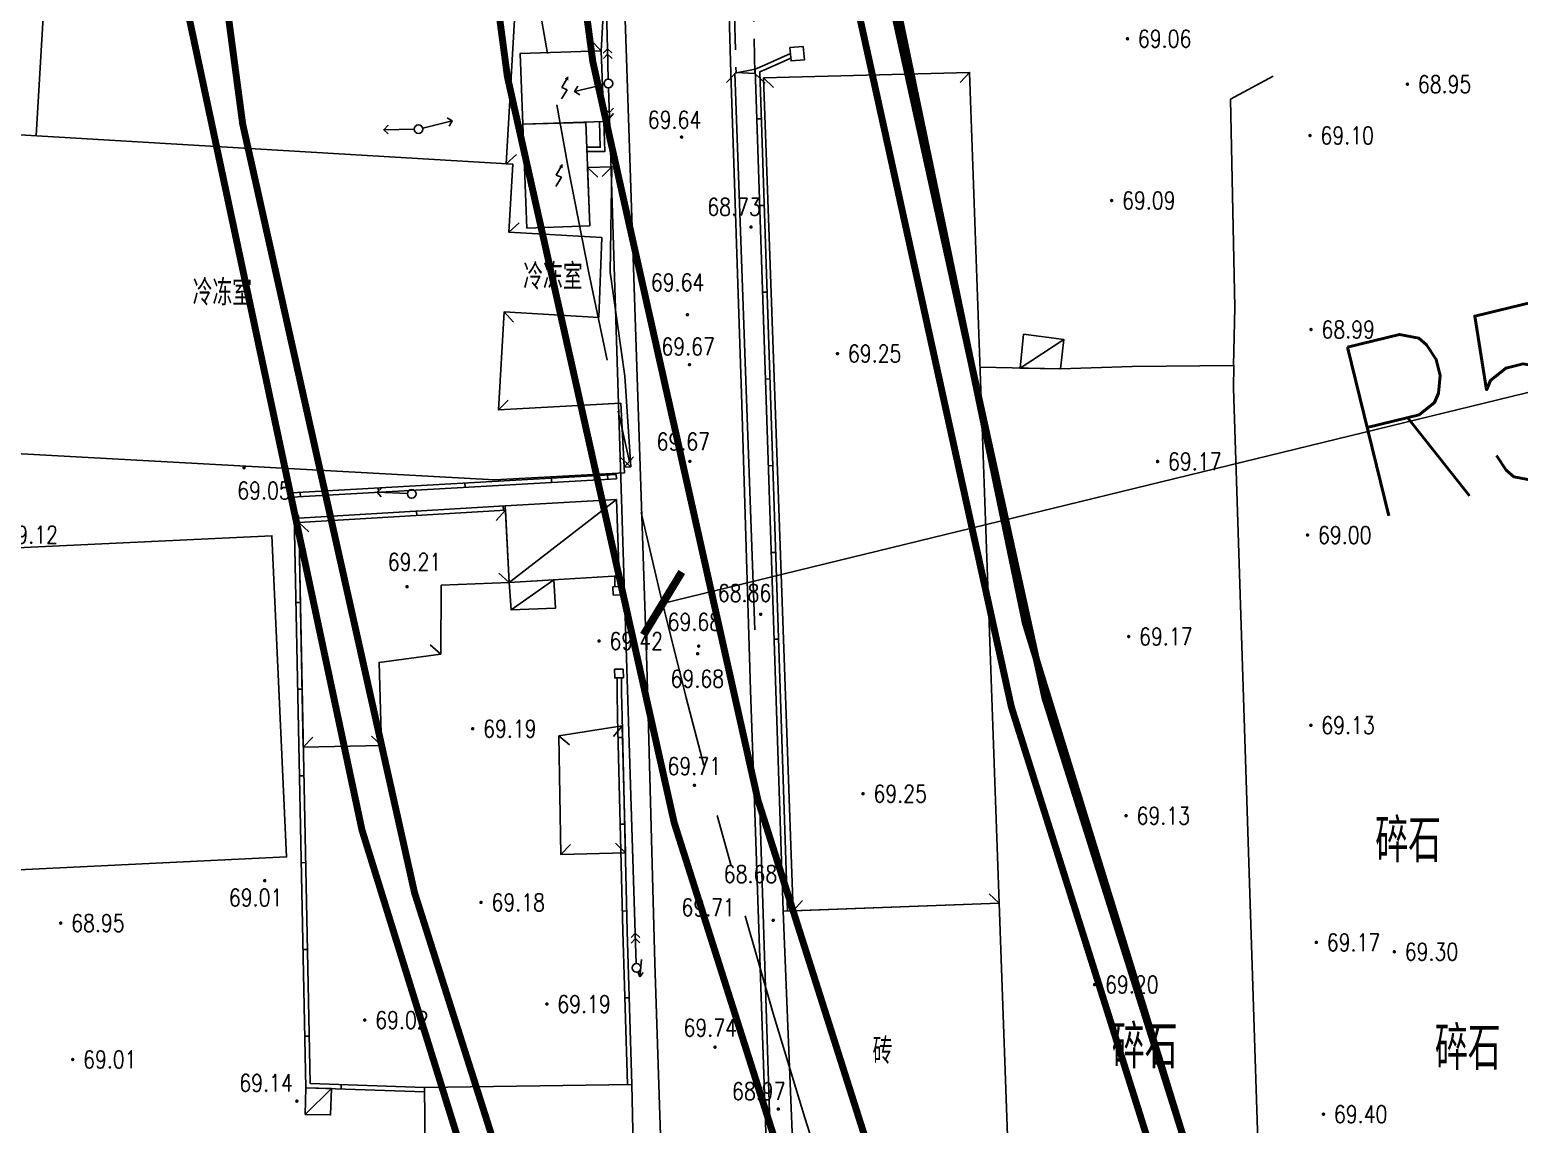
# Model space of a CAD drawing. Extents: x 10519 to 17598, y -625 to 2857.
# Drawn here: x 13089.9 to 13175.7, y 2227.4 to 2290.5 of the extents above; entities that cross this region are included whole.
import ezdxf
from ezdxf.enums import TextEntityAlignment as Align

# ---------------------------------------------------------------- set-up
doc = ezdxf.new("R2010")
doc.units = 0
doc.header["$MEASUREMENT"] = 0
for name, pattern in [('CENTER', [2, 1.25, -0.25, 0.25, -0.25]), ('CENTERX2', [4, 2.5, -0.5, 0.5, -0.5]), ('X5', [3, 2, -1])]:
    doc.linetypes.add(name, pattern=pattern)
doc.layers.get('0').update_dxf_attribs({"linetype": 'CONTINUOUS'})
doc.layers.get('DEFPOINTS').update_dxf_attribs({"linetype": 'CONTINUOUS'})
for name, color, linetype in [('00000衢化东路中线', 1, 'CENTER'), ('00000道路边线', 2, 'CONTINUOUS'), ('0000原地形', 252, 'CONTINUOUS'), ('0000道路坐标', 3, 'CENTER'), ('GCD', 224, 'CONTINUOUS')]:
    doc.layers.add(name, color=color, linetype=linetype)
doc.styles.add('HZ', font='txt8.shx', dxfattribs={"width": 0.8, "bigfont": 'hz.shx'})
doc.styles.get("Standard").update_dxf_attribs({"font": 'txt8.shx', "width": 0.8, "bigfont": 'hz.shx'})
doc.linetypes.add('10422', pattern='A,2,[150,AAA.SHX,S=1,R=0,X=0,Y=1],2,[177,AAA.SHX,S=1,R=0,X=0,Y=0.8],1e-09', length=4)
doc.linetypes.add('444', pattern='A,4.5,[145,AAA.SHX,S=1,R=0,X=0,Y=1],4.5,-0.5,[146,AAA.SHX,S=1,R=0,X=0,Y=0],-0.5', length=10)
doc.linetypes.add('447', pattern='A,8,-1,[148,AAA.SHX,S=1,R=0,X=0,Y=0],-1', length=10)
doc.dimstyles.get("Standard").update_dxf_attribs({"dimtxt": 10, "dimasz": 3, "dimexe": 0.18, "dimexo": 0.0625, "dimgap": 2, "dimtad": 0, "dimdec": 1, "dimzin": 0, "dimdsep": 46, "dimtxsty": 'Standard', "dimblk": 'ARCHTICK', "dimcen": 0.09, "dimadec": 0, "dimazin": 0, "dimtfac": 1, "dimtdec": 1, "dimtofl": 0, "dimtmove": 0, "dimatfit": 3, "dimldrblk": 'ARCHTICK', "dimfxl": 1, "dimtolj": 1, "dimtzin": 0, "dimarcsym": 0})

# ---------------------------------------------------------------- blocks, each defined once
blk = doc.blocks.new('GC013A')
at = {"linetype": 'Continuous'}
blk.add_line((0.5, 0), (4, 0), dxfattribs=at)
at = {"linetype": 'Continuous', "flags": 128}
for points in [[(2.88, 0.5), (3.38, 0), (2.88, -0.5)], [(3.5, 0.5), (4, 0), (3.5, -0.5)]]:
    blk.add_lwpolyline(points, dxfattribs=at)
blk = doc.blocks.new('gc170')
at = {"linetype": 'Continuous'}
blk.add_circle((0, 0), 0.5, dxfattribs=at)
blk = doc.blocks.new('gc232')
for p, q in [((0.5, 1), (0.5, -1)), ((0.5, -1), (0.19, -0.46)), ((0.5, -1), (0.81, -0.46))]:
    blk.add_line(p, q)
blk.add_circle((0, 0), 0.5)
blk = doc.blocks.new('GC200')
at = {"linetype": 'Continuous', "const_width": 0.2, "flags": 128}
blk.add_lwpolyline([(-0.1, 0, 1), (0.1, 0, 1)], format="xyb", close=True, dxfattribs=at)
blk = doc.blocks.new('gc129a')
for p, q in [((0, 0), (0.67, 1.18)), ((0, 0), (0.58, -0.25)), ((-0.05, -1.29), (0.58, -0.25))]:
    blk.add_line(p, q)
blk.add_lwpolyline([(0.75, 1.31, 0, 0.5, 0), (0.53, 0.9, 0.5, 0.5, 0)], format="xyseb")
blk = doc.blocks.new('gc013b')
at = {"linetype": 'Continuous'}
blk.add_line((0.5, 0), (4, 0), dxfattribs=at)
at = {"linetype": 'Continuous', "flags": 128}
blk.add_lwpolyline([(3.5, 0.5), (4, 0), (3.5, -0.5)], dxfattribs=at)
blk = doc.blocks.new('_ARCHTICK')
at = {"color": 0, "linetype": 'ByBlock', "const_width": 0.15}
blk.add_lwpolyline([(-0.5, -0.5), (0.5, 0.5)], dxfattribs=at)
blk = doc.blocks.new('*D40')
at = {"layer": '0000道路坐标', "color": 0, "linetype": 'ByBlock', "lineweight": -2}
blk.add_line((13182.217, 2271.033), (13126.342, 2257.411), dxfattribs=at)
at = {"layer": 'DEFPOINTS', "color": 0, "linetype": 'ByBlock'}
for p in [(13612.114, 2375.838), (13126.342, 2257.411)]:
    blk.add_point(p, dxfattribs=at)
at = {"layer": '0000道路坐标', "color": 0, "linetype": 'ByBlock', "lineweight": -2, "xscale": 3, "yscale": 3, "zscale": 3, "rotation": 193.7009052292141}
blk.add_blockref('_ARCHTICK', (13126.342, 2257.411), dxfattribs=at)
at = {"layer": '0000道路坐标', "color": 0, "linetype": 'ByBlock', "insert": (13184.161, 2271.507), "char_height": 10, "attachment_point": 5, "rotation": 13.70091}
blk.add_mtext('\\A1;R500.0', dxfattribs=at)

msp = doc.modelspace()

# ---------------------------------------------------------------- linework, layer by layer
at = {"layer": '00000衢化东路中线', "color": 6, "linetype": 'CENTERX2', "ltscale": 6}
msp.add_arc((13612.114, 2375.838), 500, 182.08394, 205.16433, dxfattribs=at)
at = {"layer": '00000道路边线', "const_width": 0.4}
for points in [[(13154.593, 2358.11), (13269.293, 2372.28), (13149.247, 2357.449, 0.40253), (13131.768, 2335.945, 0.089321), (13175.86, 2170.884), (13298.539, 1909.756, 0.45748), (13320.394, 1903.625), (13327.017, 1893.618), (13322.373, 1890.545, 0.381993), (13317.301, 1871.198), (13408.075, 1693.985, 0.447185), (13429.704, 1688.315)], [(13205.425, 2023.29), (13143.277, 2155.576, -0.087895), (13096.143, 2330.044, 0.424324), (13073.769, 2348.125), (12789.705, 2313.032)], [(13133.108, 2344.973, 0.093989), (13177.67, 2171.734), (13303.531, 1903.833)], [(13093.463, 2338.41, 0.092049), (13141.467, 2154.726), (13177.484, 2078.062)], [(13157.306, 2162.167, -0.087895), (13111.582, 2331.414, -1), (13116.562, 2331.856, 0.087895), (13161.831, 2164.293), (13284.51, 1903.165, -1), (13279.985, 1901.039), (13157.306, 2162.167)]]:
    msp.add_lwpolyline(points, format="xyb", dxfattribs=at)
at = {"layer": '00000道路边线'}
msp.add_lwpolyline([(13432.77, 1692.742, 0.4, 0.4, 0), (13428.6, 1689.983, 0.4, 0.4, -0.447185), (13409.855, 1694.897, 0.4, 0.4, 0), (13319.081, 1872.11, 0.4, 0.4, -0.381993), (13323.477, 1888.877, 0.4, 0.4, 0), (13329.788, 1893.054, 0.4, 0.4, 0), (13320.873, 1906.526, 0.4, 0.4, -0.50504), (13300.349, 1910.606, 0.4, 0.4, 0), (13177.67, 2171.734, 0.4, 0.4, -0.089321), (13133.761, 2336.111, 0.4, 0.4, -0.40253), (13149.493, 2355.465, 0.4, 0.4, 0), (13154.838, 2356.125, 0, 0, 0)], format="xyseb", dxfattribs=at)
at = {"layer": '0000原地形', "linetype": 'X5'}
for p, q in [((13129.292, 2339.296), (13130.571, 2288.013)), ((13131.663, 2287.949), (13130.48, 2338.775))]:
    msp.add_line(p, q, dxfattribs=at)
at = {"layer": '0000原地形', "linetype": 'Continuous'}
for p, q in [((13123.163, 2289.376), (13122.308, 2324.043)), ((13122.795, 2289.26), (13122.236, 2289.832)), ((13130.571, 2288.013), (13130.02, 2287.433)), ((13130.571, 2288.013), (13131.663, 2287.949)), ((13131.663, 2287.949), (13132.242, 2287.397)), ((13144.038, 2288.009), (13143.49, 2287.426)), ((13132.153, 2287.694), (13132.736, 2287.146)), ((13124.766, 2238.412), (13123.275, 2285.378)), ((13131.776, 2285.335), (13132.026, 2285.344)), ((13117.319, 2282.748), (13117.916, 2283.279)), ((13122.014, 2282.526), (13122.601, 2281.982)), ((13123.413, 2282.58), (13122.854, 2282.008)), ((13131.941, 2280.338), (13132.191, 2280.346)), ((13117.474, 2278.813), (13118.072, 2279.344)), ((13132.107, 2275.341), (13132.357, 2275.349)), ((13117.208, 2274.22), (13117.739, 2273.622)), ((13149.475, 2272.619), (13146.955, 2270.976)), ((13132.273, 2270.344), (13132.522, 2270.352)), ((13116.88, 2268.563), (13117.447, 2269.127)), ((13124.507, 2265.287), (13123.909, 2265.818)), ((13124.129, 2265.267), (13124.664, 2265.862)), ((13132.438, 2265.346), (13132.688, 2265.355)), ((13109.959, 2263.818), (13109.945, 2264.067)), ((13114.951, 2264.1), (13114.937, 2264.349)), ((13119.943, 2264.381), (13119.929, 2264.631)), ((13117.151, 2263.022), (13117.165, 2262.772)), ((13117.497, 2258.628, 71.872), (13123.685, 2263.407, 71.131)), ((13112.159, 2262.728), (13112.174, 2262.478)), ((13117.275, 2262.779), (13116.742, 2262.182)), ((13105.366, 2262.077), (13105.954, 2261.534)), ((13132.604, 2260.349), (13132.854, 2260.357)), ((13117.497, 2258.628), (13116.905, 2259.166)), ((13117.605, 2257.052), (13120.075, 2258.782)), ((13105.209, 2257.47), (13105.459, 2257.475)), ((13132.769, 2255.352), (13133.019, 2255.36)), ((13113.548, 2254.498), (13112.947, 2255.027)), ((13105.31, 2252.471), (13105.56, 2252.476)), ((13124.012, 2250.355), (13123.502, 2249.739)), ((13105.628, 2249.126), (13106.182, 2249.703)), ((13110.14, 2249.217), (13109.56, 2249.768)), ((13120.362, 2249.78), (13120.975, 2249.266)), ((13124.028, 2249.69), (13123.778, 2249.684)), ((13105.411, 2247.472), (13105.661, 2247.477)), ((13124.148, 2244.691), (13123.898, 2244.685)), ((13120.478, 2242.945), (13121.031, 2243.523)), ((13124.197, 2243.044), (13123.615, 2243.593)), ((13105.512, 2242.473), (13105.762, 2242.478)), ((13133.859, 2239.709), (13134.407, 2240.292)), ((13145.74, 2240.132), (13145.157, 2240.679)), ((13124.269, 2239.693), (13124.019, 2239.687)), ((13105.613, 2237.474), (13105.863, 2237.479)), ((13124.41, 2234.695), (13124.161, 2234.687)), ((13105.714, 2232.475), (13105.964, 2232.48)), ((13107.805, 2229.438), (13107.814, 2229.688)), ((13105.745, 2227.966), (13107.25, 2229.457))]:
    msp.add_line(p, q, dxfattribs=at)
at = {"layer": '0000原地形', "linetype": '10422'}
for p, q in [((13131.681, 2288.199, 70.857), (13130.493, 2287.962, 70.857)), ((13130.493, 2287.962, 70.857), (13131.11, 2270.795, 70.857)), ((13131.11, 2270.795, 70.857), (13131.65, 2255.889, 70.857)), ((13131.95, 2245.543), (13132.526, 2227.47)), ((13132.526, 2227.47), (13132.718, 2221.47))]:
    msp.add_line(p, q, dxfattribs=at)
at = {"layer": '0000原地形', "linetype": 'Continuous', "flags": 128}
for points, elevation in [([(13131.406, 2252.418), (13130.896, 2269.483), (13130.271, 2287.96), (13129.962, 2298.724), (13128.973, 2327.816), (13128.68, 2334.409), (13128.237, 2341.043)], 69.625), ([(13125.43, 2253.829), (13124.239, 2289.384), (13123.685, 2305.388), (13123.184, 2316.372), (13121.702, 2335.449), (13121.037, 2340.118)], 69.652), ([(13117.319, 2282.748), (13119.043, 2312.674), (13091.991, 2314.288), (13090.239, 2284.376)], 73.237), ([(13133.71, 2289.094), (13132.207, 2288.436), (13131.681, 2288.199), (13133.288, 2239.689)], 71.264), ([(13117.474, 2278.813), (13117.7, 2282.725), (13087.977, 2284.49), (13086.918, 2266.171), (13116.647, 2264.531)], 70.928), ([(13121.969, 2283.445), (13123.001, 2283.446), (13122.947, 2285.174)], 71.357), ([(13117.208, 2274.22), (13122.656, 2273.894), (13122.842, 2278.491), (13117.474, 2278.813)], 71.18), ([(13116.88, 2268.563), (13117.208, 2274.22)], 70.928), ([(13116.647, 2264.531), (13124.146, 2264.945), (13123.933, 2268.95), (13116.88, 2268.563)], 70.928), ([(13117.26, 2263.028), (13105.361, 2262.327)], 71.027), ([(13105.108, 2262.469), (13105.774, 2229.508), (13112.612, 2229.273)], 69.78), ([(13123.845, 2258.387), (13123.831, 2259.007)], 71.632), ([(13125.43, 2253.829), (13125.882, 2236.691), (13126.391, 2221.509)], 69.652), ([(13124.558, 2229.697), (13124.297, 2238.535), (13123.999, 2250.878), (13123.966, 2252.27), (13123.961, 2253.126)], 71.121), ([(13131.406, 2252.418), (13131.648, 2245.357), (13132.265, 2227.479), (13132.382, 2224.348), (13132.63, 2221.784), (13132.886, 2220.869), (13133.216, 2220.401), (13134.049, 2220.175)], 69.625)]:
    msp.add_lwpolyline(points, dxfattribs=dict(at, elevation=elevation))
for points in [[(13122.795, 2289.26), (13124.041, 2311.694), (13120.477, 2312.624), (13119.591, 2312.647), (13119.043, 2312.674), (13117.319, 2282.748), (13117.7, 2282.725), (13117.474, 2278.813), (13122.842, 2278.491), (13122.656, 2273.894), (13117.208, 2274.22), (13116.88, 2268.563), (13123.933, 2268.95), (13124.129, 2265.267), (13124.507, 2265.287), (13124.164, 2270.499), (13123.325, 2276.492), (13123.413, 2282.58), (13122.014, 2282.526), (13122.143, 2279.18), (13118.515, 2279.04), (13118.283, 2285.021), (13118.131, 2289.107)], [(13118.131, 2289.107), (13122.795, 2289.26), (13122.947, 2285.174), (13118.283, 2285.021)], [(13134.449, 2289.503), (13133.682, 2289.441), (13133.744, 2288.674), (13134.511, 2288.736)], [(13132.153, 2287.694), (13144.038, 2288.009), (13145.74, 2240.132), (13133.859, 2239.709)], [(13147.136, 2272.923), (13149.475, 2272.619), (13149.282, 2270.923), (13146.955, 2270.976)], [(13117.497, 2258.628), (13117.605, 2257.052), (13120.173, 2257.147), (13120.075, 2258.782)], [(13123.494, 2257.887), (13123.986, 2257.904), (13123.971, 2258.391), (13123.479, 2258.374)], [(13124.068, 2253.624), (13124.077, 2253.126), (13123.58, 2253.125), (13123.571, 2253.623)], [(13120.362, 2249.78), (13124.012, 2250.355), (13124.197, 2243.044), (13120.478, 2242.945)], [(13133.291, 2239.689), (13145.74, 2240.132), (13146.331, 2223.511), (13133.955, 2223.138)], [(13112.701, 2222.461), (13124.72, 2222.638), (13124.558, 2229.697), (13112.608, 2229.523)]]:
    msp.add_lwpolyline(points, close=True, dxfattribs=at)
for points in [[(13133.731, 2288.831), (13132.309, 2288.208), (13131.936, 2288.04), (13133.538, 2239.698)], [(13121.968, 2283.695), (13122.743, 2283.696), (13122.697, 2285.166)], [(13104.953, 2263.786), (13123.663, 2264.842)], [(13123.178, 2264.564), (13123.164, 2264.813)], [(13123.677, 2264.592), (13123.663, 2264.842)], [(13104.967, 2263.536), (13123.677, 2264.592)], [(13104.953, 2263.786), (13104.967, 2263.536)], [(13105.452, 2263.814), (13105.466, 2263.564)], [(13105.358, 2262.474), (13105.108, 2262.469)], [(13105.358, 2262.474), (13105.361, 2262.327)], [(13117.275, 2262.779), (13105.366, 2262.077)], [(13105.366, 2262.077), (13106.019, 2229.75), (13112.608, 2229.523)], [(13123.595, 2258.378), (13123.581, 2258.992)]]:
    msp.add_lwpolyline(points, dxfattribs=at)
at = {"layer": '0000原地形', "linetype": '447', "elevation": 70.32, "flags": 128}
msp.add_lwpolyline([(13161.541, 2287.788), (13159.08, 2286.466), (13159.327, 2274.459), (13159.246, 2271.118)], dxfattribs=at)
at = {"layer": '0000原地形', "linetype": 'Continuous', "flags": 128}
for points, elevation in [([(13121.913, 2285.124), (13122.143, 2279.18), (13118.515, 2279.04), (13118.283, 2285.021)], 71.808), ([(13123.685, 2263.407), (13123.831, 2259.007), (13117.497, 2258.628), (13117.26, 2263.028)], 71.131), ([(13117.497, 2258.628), (13113.579, 2258.465), (13113.548, 2254.498), (13109.995, 2254.015), (13110.14, 2249.217), (13105.628, 2249.126), (13105.366, 2262.077), (13117.275, 2262.779)], 71.131), ([(13068.3, 2259.638), (13103.823, 2261.311), (13104.668, 2242.803), (13069.398, 2241.096)], 70.86), ([(13105.774, 2229.508), (13105.745, 2227.966), (13107.198, 2227.939), (13107.25, 2229.457)], 69.78)]:
    msp.add_lwpolyline(points, close=True, dxfattribs=dict(at, elevation=elevation))
at = {"layer": '0000原地形', "linetype": '444', "flags": 128}
msp.add_lwpolyline([(13160.787, 2223.372), (13160.715, 2224.664), (13159.246, 2269.822), (13159.269, 2271.118), (13159.269, 2271.118), (13153.414, 2271.057), (13149.282, 2270.923), (13144.642, 2271.029)], dxfattribs=at)
at = {"layer": '0000原地形', "linetype": 'Continuous', "flags": 128}
msp.add_lwpolyline([(13124.308, 2229.693), (13124.047, 2238.528), (13123.749, 2250.872, -0.000109), (13123.749, 2250.872), (13123.716, 2252.266), (13123.711, 2253.125)], format="xyb", dxfattribs=at)

# ---------------------------------------------------------------- block references
at = {"layer": '0000原地形', "linetype": 'Continuous', "yscale": 0.5}
for name, p, xscale, rotation in [('GC013A', (13123.212, 2287.377), 0.5000000000803009, 91.41191839753857), ('gc013b', (13123.212, 2287.377), 0.5000000000639455, 193.5200903786081), ('GC013A', (13123.212, 2287.377), 0.5000000002187293, 271.8172868157518), ('gc013b', (13112.27, 2284.746), 0.5000000000639455, 13.52009037860807), ('gc013b', (13112.27, 2284.746), 0.5000000000167727, 181.0896875295133), ('gc013b', (13111.876, 2263.727), 0.5000000000157965, 177.2602756017317), ('GC013A', (13124.829, 2236.413), 0.5000000002187293, 91.81728681575173)]:
    msp.add_blockref(name, p, dxfattribs=dict(at, xscale=xscale, rotation=rotation))
at = {"layer": '0000原地形', "linetype": 'Continuous', "xscale": 0.5, "yscale": 0.5}
for name, p in [('gc129a', (13120.539, 2287.141)), ('gc170', (13123.212, 2287.377)), ('gc170', (13112.27, 2284.746)), ('gc129a', (13120.213, 2282.091)), ('gc170', (13111.876, 2263.727))]:
    msp.add_blockref(name, p, dxfattribs=at)
at = {"layer": '0000原地形', "linetype": 'Continuous', "xscale": 0.4999999999919906, "yscale": 0.5, "zscale": 0.5, "rotation": 354.7550733035852}
msp.add_blockref('gc232', (13124.829, 2236.413, 77.377), dxfattribs=at)
at = {"layer": 'GCD', "linetype": 'Continuous'}
ref = msp.add_blockref('GC200', (13153.134, 2289.949, 69.061), dxfattribs=dict(at, xscale=0.5, yscale=0.5, zscale=0.5))
ref.add_attrib('height', '69.06', dxfattribs={"linetype": 'Continuous', "height": 1, "style": 'HZ', "width": 0.8}).set_placement((13153.734, 2289.949, 69.061), align=Align.MIDDLE_LEFT)
ref = msp.add_blockref('GC200', (13169.271, 2287.332, 68.949), dxfattribs=dict(at, xscale=0.5, yscale=0.5, zscale=0.5))
ref.add_attrib('height', '68.95', dxfattribs={"linetype": 'Continuous', "height": 1, "style": 'HZ', "width": 0.8}).set_placement((13169.871, 2287.332, 68.949), align=Align.MIDDLE_LEFT)
ref = msp.add_blockref('GC200', (13127.431, 2284.284, 69.64), dxfattribs=dict(at, xscale=0.5, yscale=0.5, zscale=0.5))
ref.add_attrib('height', '69.64', dxfattribs={"linetype": 'Continuous', "height": 1, "style": 'HZ', "width": 0.8}).set_placement((13125.485, 2285.28, 69.64), align=Align.MIDDLE_LEFT)
ref = msp.add_blockref('GC200', (13163.657, 2284.376, 69.095), dxfattribs=dict(at, xscale=0.5, yscale=0.5, zscale=0.5))
ref.add_attrib('height', '69.10', dxfattribs={"linetype": 'Continuous', "height": 1, "style": 'HZ', "width": 0.8}).set_placement((13164.257, 2284.376, 69.095), align=Align.MIDDLE_LEFT)
ref = msp.add_blockref('GC200', (13152.221, 2280.63, 69.085), dxfattribs=dict(at, xscale=0.5, yscale=0.5, zscale=0.5))
ref.add_attrib('height', '69.09', dxfattribs={"linetype": 'Continuous', "height": 1, "style": 'HZ', "width": 0.8}).set_placement((13152.821, 2280.63, 69.085), align=Align.MIDDLE_LEFT)
ref = msp.add_blockref('GC200', (13131.435, 2279.1, 68.725), dxfattribs=dict(at, xscale=0.5, yscale=0.5, zscale=0.5))
ref.add_attrib('height', '68.73', dxfattribs={"linetype": 'Continuous', "height": 1, "style": 'HZ', "width": 0.8}).set_placement((13128.915, 2280.263, 68.725), align=Align.MIDDLE_LEFT)
ref = msp.add_blockref('GC200', (13127.772, 2274.049, 69.644), dxfattribs=dict(at, xscale=0.5, yscale=0.5, zscale=0.5))
ref.add_attrib('height', '69.64', dxfattribs={"linetype": 'Continuous', "height": 1, "style": 'HZ', "width": 0.8}).set_placement((13125.662, 2275.911, 69.644), align=Align.MIDDLE_LEFT)
ref = msp.add_blockref('GC200', (13163.714, 2273.196, 68.991), dxfattribs=dict(at, xscale=0.5, yscale=0.5, zscale=0.5))
ref.add_attrib('height', '68.99', dxfattribs={"linetype": 'Continuous', "height": 1, "style": 'HZ', "width": 0.8}).set_placement((13164.314, 2273.196, 68.991), align=Align.MIDDLE_LEFT)
ref = msp.add_blockref('GC200', (13127.889, 2271.17, 69.668), dxfattribs=dict(at, xscale=0.5, yscale=0.5, zscale=0.5))
ref.add_attrib('height', '69.67', dxfattribs={"linetype": 'Continuous', "height": 1, "style": 'HZ', "width": 0.8}).set_placement((13126.268, 2272.215, 69.668), align=Align.MIDDLE_LEFT)
ref = msp.add_blockref('GC200', (13136.42, 2271.808, 69.252), dxfattribs=dict(at, xscale=0.5, yscale=0.5, zscale=0.5))
ref.add_attrib('height', '69.25', dxfattribs={"linetype": 'Continuous', "height": 1, "style": 'HZ', "width": 0.8}).set_placement((13137.02, 2271.808, 69.252), align=Align.MIDDLE_LEFT)
ref = msp.add_blockref('GC200', (13127.91, 2265.601, 69.671), dxfattribs=dict(at, xscale=0.5, yscale=0.5, zscale=0.5))
ref.add_attrib('height', '69.67', dxfattribs={"linetype": 'Continuous', "height": 1, "style": 'HZ', "width": 0.8}).set_placement((13125.99, 2266.737, 69.671), align=Align.MIDDLE_LEFT)
ref = msp.add_blockref('GC200', (13154.869, 2265.591, 69.17), dxfattribs=dict(at, xscale=0.5, yscale=0.5, zscale=0.5))
ref.add_attrib('height', '69.17', dxfattribs={"linetype": 'Continuous', "height": 1, "style": 'HZ', "width": 0.8}).set_placement((13155.469, 2265.591, 69.17), align=Align.MIDDLE_LEFT)
ref = msp.add_blockref('GC200', (13102.218, 2265.23, 69.053), dxfattribs=dict(at, xscale=0.5, yscale=0.5, zscale=0.5))
ref.add_attrib('height', '69.05', dxfattribs={"linetype": 'Continuous', "height": 1, "style": 'HZ', "width": 0.8}).set_placement((13101.822, 2263.919, 69.053), align=Align.MIDDLE_LEFT)
ref = msp.add_blockref('GC200', (13087.803, 2261.373, 69.117), dxfattribs=dict(at, xscale=0.5, yscale=0.5, zscale=0.5))
ref.add_attrib('height', '69.12', dxfattribs={"linetype": 'Continuous', "height": 1, "style": 'HZ', "width": 0.8}).set_placement((13088.403, 2261.373, 69.117), align=Align.MIDDLE_LEFT)
ref = msp.add_blockref('GC200', (13163.514, 2261.355, 68.996), dxfattribs=dict(at, xscale=0.5, yscale=0.5, zscale=0.5))
ref.add_attrib('height', '69.00', dxfattribs={"linetype": 'Continuous', "height": 1, "style": 'HZ', "width": 0.8}).set_placement((13164.114, 2261.355, 68.996), align=Align.MIDDLE_LEFT)
ref = msp.add_blockref('GC200', (13111.609, 2258.378, 69.212), dxfattribs=dict(at, xscale=0.5, yscale=0.5, zscale=0.5))
ref.add_attrib('height', '69.21', dxfattribs={"linetype": 'Continuous', "height": 1, "style": 'HZ', "width": 0.8}).set_placement((13110.5, 2259.801, 69.212), align=Align.MIDDLE_LEFT)
ref = msp.add_blockref('GC200', (13131.993, 2256.787, 68.862), dxfattribs=dict(at, xscale=0.5, yscale=0.5, zscale=0.5))
ref.add_attrib('height', '68.86', dxfattribs={"linetype": 'Continuous', "height": 1, "style": 'HZ', "width": 0.8}).set_placement((13129.518, 2258.013, 68.862), align=Align.MIDDLE_LEFT)
ref = msp.add_blockref('GC200', (13128.418, 2254.953, 69.682), dxfattribs=dict(at, xscale=0.5, yscale=0.5, zscale=0.5))
ref.add_attrib('height', '69.68', dxfattribs={"linetype": 'Continuous', "height": 1, "style": 'HZ', "width": 0.8}).set_placement((13126.628, 2256.351, 69.682), align=Align.MIDDLE_LEFT)
ref = msp.add_blockref('GC200', (13122.678, 2255.245, 69.418), dxfattribs=dict(at, xscale=0.5, yscale=0.5, zscale=0.5))
ref.add_attrib('height', '69.42', dxfattribs={"linetype": 'Continuous', "height": 1, "style": 'HZ', "width": 0.8}).set_placement((13123.278, 2255.245, 69.418), align=Align.MIDDLE_LEFT)
ref = msp.add_blockref('GC200', (13153.202, 2255.506, 69.165), dxfattribs=dict(at, xscale=0.5, yscale=0.5, zscale=0.5))
ref.add_attrib('height', '69.17', dxfattribs={"linetype": 'Continuous', "height": 1, "style": 'HZ', "width": 0.8}).set_placement((13153.802, 2255.506, 69.165), align=Align.MIDDLE_LEFT)
ref = msp.add_blockref('GC200', (13128.359, 2254.515, 69.676), dxfattribs=dict(at, xscale=0.5, yscale=0.5, zscale=0.5))
ref.add_attrib('height', '69.68', dxfattribs={"linetype": 'Continuous', "height": 1, "style": 'HZ', "width": 0.8}).set_placement((13126.799, 2253.075, 69.676), align=Align.MIDDLE_LEFT)
ref = msp.add_blockref('GC200', (13115.392, 2250.194, 69.187), dxfattribs=dict(at, xscale=0.5, yscale=0.5, zscale=0.5))
ref.add_attrib('height', '69.19', dxfattribs={"linetype": 'Continuous', "height": 1, "style": 'HZ', "width": 0.8}).set_placement((13115.992, 2250.194, 69.187), align=Align.MIDDLE_LEFT)
ref = msp.add_blockref('GC200', (13163.705, 2250.392, 69.126), dxfattribs=dict(at, xscale=0.5, yscale=0.5, zscale=0.5))
ref.add_attrib('height', '69.13', dxfattribs={"linetype": 'Continuous', "height": 1, "style": 'HZ', "width": 0.8}).set_placement((13164.305, 2250.392, 69.126), align=Align.MIDDLE_LEFT)
ref = msp.add_blockref('GC200', (13128.177, 2246.935, 69.707), dxfattribs=dict(at, xscale=0.5, yscale=0.5, zscale=0.5))
ref.add_attrib('height', '69.71', dxfattribs={"linetype": 'Continuous', "height": 1, "style": 'HZ', "width": 0.8}).set_placement((13126.621, 2248.035, 69.707), align=Align.MIDDLE_LEFT)
ref = msp.add_blockref('GC200', (13137.892, 2246.448, 69.249), dxfattribs=dict(at, xscale=0.5, yscale=0.5, zscale=0.5))
ref.add_attrib('height', '69.25', dxfattribs={"linetype": 'Continuous', "height": 1, "style": 'HZ', "width": 0.8}).set_placement((13138.492, 2246.448, 69.249), align=Align.MIDDLE_LEFT)
ref = msp.add_blockref('GC200', (13153.056, 2245.177, 69.128), dxfattribs=dict(at, xscale=0.5, yscale=0.5, zscale=0.5))
ref.add_attrib('height', '69.13', dxfattribs={"linetype": 'Continuous', "height": 1, "style": 'HZ', "width": 0.8}).set_placement((13153.656, 2245.177, 69.128), align=Align.MIDDLE_LEFT)
ref = msp.add_blockref('GC200', (13132.714, 2239.156, 68.682), dxfattribs=dict(at, xscale=0.5, yscale=0.5, zscale=0.5))
ref.add_attrib('height', '68.68', dxfattribs={"linetype": 'Continuous', "height": 1, "style": 'HZ', "width": 0.8}).set_placement((13129.859, 2241.817, 68.682), align=Align.MIDDLE_LEFT)
ref = msp.add_blockref('GC200', (13103.407, 2241.438, 69.008), dxfattribs=dict(at, xscale=0.5, yscale=0.5, zscale=0.5))
ref.add_attrib('height', '69.01', dxfattribs={"linetype": 'Continuous', "height": 1, "style": 'HZ', "width": 0.8}).set_placement((13101.338, 2240.461, 69.008), align=Align.MIDDLE_LEFT)
ref = msp.add_blockref('GC200', (13115.875, 2240.184, 69.18), dxfattribs=dict(at, xscale=0.5, yscale=0.5, zscale=0.5))
ref.add_attrib('height', '69.18', dxfattribs={"linetype": 'Continuous', "height": 1, "style": 'HZ', "width": 0.8}).set_placement((13116.475, 2240.184, 69.18), align=Align.MIDDLE_LEFT)
ref = msp.add_blockref('GC200', (13128.788, 2238.912, 69.711), dxfattribs=dict(at, xscale=0.5, yscale=0.5, zscale=0.5))
ref.add_attrib('height', '69.71', dxfattribs={"linetype": 'Continuous', "height": 1, "style": 'HZ', "width": 0.8}).set_placement((13127.425, 2239.9, 69.711), align=Align.MIDDLE_LEFT)
ref = msp.add_blockref('GC200', (13091.649, 2238.991, 68.95), dxfattribs=dict(at, xscale=0.5, yscale=0.5, zscale=0.5))
ref.add_attrib('height', '68.95', dxfattribs={"linetype": 'Continuous', "height": 1, "style": 'HZ', "width": 0.8}).set_placement((13092.249, 2238.991, 68.95), align=Align.MIDDLE_LEFT)
ref = msp.add_blockref('GC200', (13164.02, 2237.881, 69.17), dxfattribs=dict(at, xscale=0.5, yscale=0.5, zscale=0.5))
ref.add_attrib('height', '69.17', dxfattribs={"linetype": 'Continuous', "height": 1, "style": 'HZ', "width": 0.8}).set_placement((13164.62, 2237.881, 69.17), align=Align.MIDDLE_LEFT)
ref = msp.add_blockref('GC200', (13168.514, 2237.339, 69.297), dxfattribs=dict(at, xscale=0.5, yscale=0.5, zscale=0.5))
ref.add_attrib('height', '69.30', dxfattribs={"linetype": 'Continuous', "height": 1, "style": 'HZ', "width": 0.8}).set_placement((13169.114, 2237.339, 69.297), align=Align.MIDDLE_LEFT)
ref = msp.add_blockref('GC200', (13151.241, 2235.45, 69.199), dxfattribs=dict(at, xscale=0.5, yscale=0.5, zscale=0.5))
ref.add_attrib('height', '69.20', dxfattribs={"linetype": 'Continuous', "height": 1, "style": 'HZ', "width": 0.8}).set_placement((13151.841, 2235.45, 69.199), align=Align.MIDDLE_LEFT)
ref = msp.add_blockref('GC200', (13119.667, 2234.328, 69.188), dxfattribs=dict(at, xscale=0.5, yscale=0.5, zscale=0.5))
ref.add_attrib('height', '69.19', dxfattribs={"linetype": 'Continuous', "height": 1, "style": 'HZ', "width": 0.8}).set_placement((13120.267, 2234.328, 69.188), align=Align.MIDDLE_LEFT)
ref = msp.add_blockref('GC200', (13109.173, 2233.403, 69.016), dxfattribs=dict(at, xscale=0.5, yscale=0.5, zscale=0.5))
ref.add_attrib('height', '69.02', dxfattribs={"linetype": 'Continuous', "height": 1, "style": 'HZ', "width": 0.8}).set_placement((13109.773, 2233.403, 69.016), align=Align.MIDDLE_LEFT)
ref = msp.add_blockref('GC200', (13129.363, 2231.844, 69.736), dxfattribs=dict(at, xscale=0.5, yscale=0.5, zscale=0.5))
ref.add_attrib('height', '69.74', dxfattribs={"linetype": 'Continuous', "height": 1, "style": 'HZ', "width": 0.8}).set_placement((13127.543, 2232.961, 69.736), align=Align.MIDDLE_LEFT)
ref = msp.add_blockref('GC200', (13092.335, 2231.133, 69.012), dxfattribs=dict(at, xscale=0.5, yscale=0.5, zscale=0.5))
ref.add_attrib('height', '69.01', dxfattribs={"linetype": 'Continuous', "height": 1, "style": 'HZ', "width": 0.8}).set_placement((13092.935, 2231.133, 69.012), align=Align.MIDDLE_LEFT)
ref = msp.add_blockref('GC200', (13105.259, 2228.734, 69.136), dxfattribs=dict(at, xscale=0.5, yscale=0.5, zscale=0.5))
ref.add_attrib('height', '69.14', dxfattribs={"linetype": 'Continuous', "height": 1, "style": 'HZ', "width": 0.8}).set_placement((13101.941, 2229.786, 69.136), align=Align.MIDDLE_LEFT)
ref = msp.add_blockref('GC200', (13133.008, 2228.276, 68.966), dxfattribs=dict(at, xscale=0.5, yscale=0.5, zscale=0.5))
ref.add_attrib('height', '68.97', dxfattribs={"linetype": 'Continuous', "height": 1, "style": 'HZ', "width": 0.8}).set_placement((13130.339, 2229.305, 68.966), align=Align.MIDDLE_LEFT)
ref = msp.add_blockref('GC200', (13164.432, 2227.98, 69.395), dxfattribs=dict(at, xscale=0.5, yscale=0.5, zscale=0.5))
ref.add_attrib('height', '69.40', dxfattribs={"linetype": 'Continuous', "height": 1, "style": 'HZ', "width": 0.8}).set_placement((13165.032, 2227.98, 69.395), align=Align.MIDDLE_LEFT)

# ---------------------------------------------------------------- texts
at = {"layer": '0000原地形', "linetype": 'Continuous', "width": 0.8}
for s, height, p in [('冷冻室', 1.5, (13120.016, 2276.328)), ('冷冻室', 1.5, (13100.963, 2275.411)), ('碎石', 2.5, (13169.316, 2243.886)), ('碎石', 2.5, (13154.132, 2232.006)), ('碎石', 2.5, (13172.754, 2231.919))]:
    msp.add_text(s, height=height, dxfattribs=at).set_placement(p, align=Align.MIDDLE)
msp.add_text('砖', height=1.5, dxfattribs=at).set_placement((13139.583, 2231.626), align=Align.MIDDLE_RIGHT)

# ---------------------------------------------------------------- dimensions: what is measured, and where the dimension line sits
at = {"layer": '0000道路坐标', "linetype": 'ByBlock'}
dim = msp.add_radius_dim(center=(13612.114, 2375.838), mpoint=(13126.342, 2257.411), dimstyle='Standard', dxfattribs=at)
dim.commit()
dim.dimension.update_dxf_attribs({"geometry": '*D40', "text_midpoint": (13184.161, 2271.507), "dimtype": 164})

doc.saveas('drawing.dxf')
